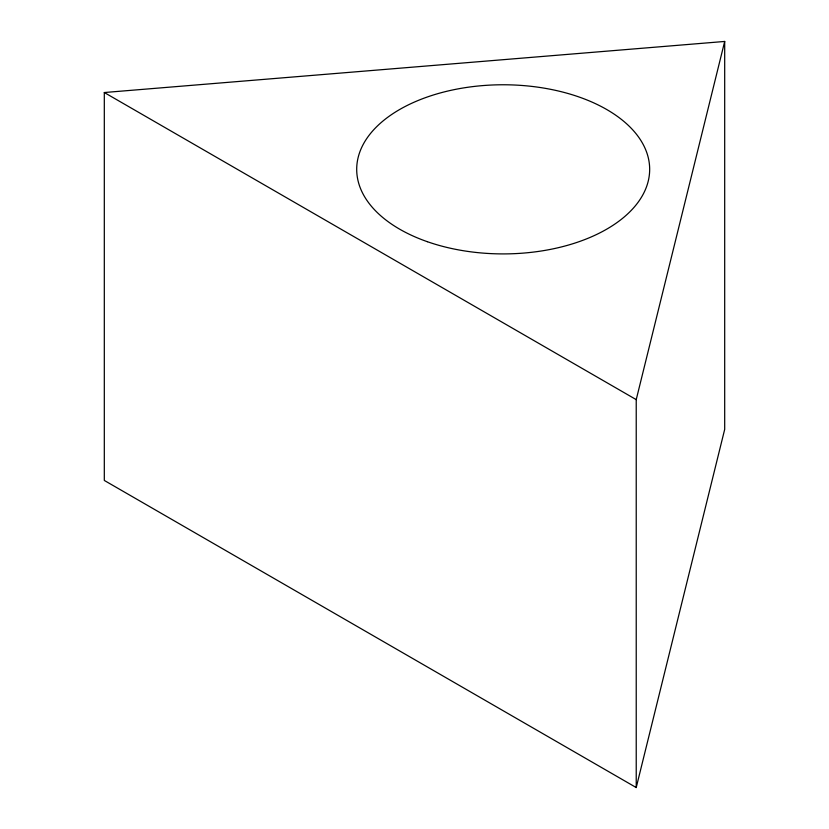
<?xml version="1.0" encoding="UTF-8"?>
<svg xmlns="http://www.w3.org/2000/svg" width="829" height="829" viewBox="0 0 829 829"><rect width="100%" height="100%" fill="white"/><g stroke="black" fill="none" stroke-linecap="round" stroke-linejoin="round"><path stroke-width="1.24" d="M636.226 787.55L636.226 399.63L724.691 41.45L104.309 92.527L104.309 480.447L636.226 787.55L724.691 429.37L724.691 41.45M104.309 92.527L636.226 399.63M427.277 241.674A146.495 84.579 0 0 0 649.635 171.126A146.495 84.579 0 0 0 432.624 95.221A146.495 84.579 0 0 0 427.277 241.674"/></g></svg>
